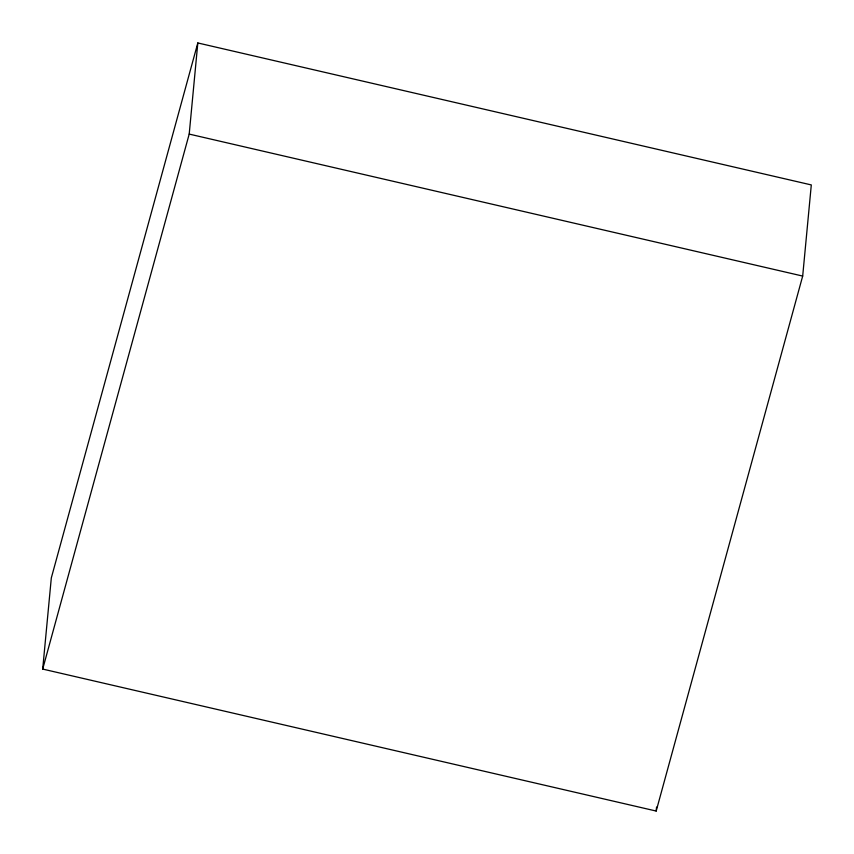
<?xml version="1.0" encoding="UTF-8"?>
<svg xmlns="http://www.w3.org/2000/svg" width="854" height="854" viewBox="0 0 854 854"><rect width="100%" height="100%" fill="white"/><g stroke="black" fill="none" stroke-linecap="round" stroke-linejoin="round"><path stroke-width="1.28" d="M42.7 669.077L51.315 577.934L197.818 42.956L811.3 184.923L802.685 276.066L656.182 811.044L42.7 669.077L189.204 134.089L197.818 42.956M656.182 811.044L656.555 807.083M189.204 134.089L802.685 276.066"/></g></svg>
